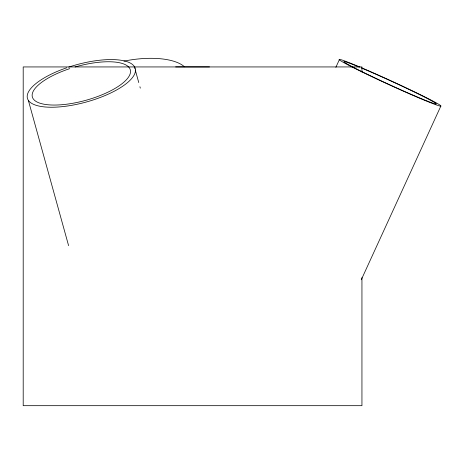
<?xml version="1.0" encoding="UTF-8"?>
<svg xmlns="http://www.w3.org/2000/svg" width="464" height="464" viewBox="0 0 464 464"><rect width="100%" height="100%" fill="white"/><g stroke="black" fill="none" stroke-linecap="round" stroke-linejoin="round"><path stroke-width="0.7" d="M335.861 67.321L339.474 59.433M361.276 279.78L440.8 106.181M175.641 66.915L209.502 66.915M134.305 66.474L134.885 68.568M135.273 69.965L138.753 82.546M139.919 86.733L140.302 88.131M28.345 100.346L68.602 245.665M361.943 72.007L361.943 66.938L23.2 66.938L23.2 405.681L361.943 405.681L361.943 277.565M361.653 68.08A50.814 1.966 24.6 0 1 435.713 103.292A50.814 1.966 24.6 0 1 374.964 77.911A50.814 1.966 24.6 0 1 359.095 67.013M361.23 67.628A55.935 2.163 24.6 0 1 440.788 105.751A55.935 2.163 24.6 0 1 369.298 75.452A55.935 2.163 24.6 0 1 359.954 67.089M123.934 61.161A55.935 22.313 -9.5 0 1 184.434 66.781M75.151 66.967A50.814 17.499 -15.5 0 1 127.345 78.654A50.814 17.499 -15.5 0 1 44.463 104.301A50.814 17.499 -15.5 0 1 69.768 68.631M68.753 67.094A55.935 19.268 -15.5 0 1 133.417 76.229A55.935 19.268 -15.5 0 1 42.978 106.743A55.935 19.268 -15.5 0 1 66.7 67.785"/></g></svg>
